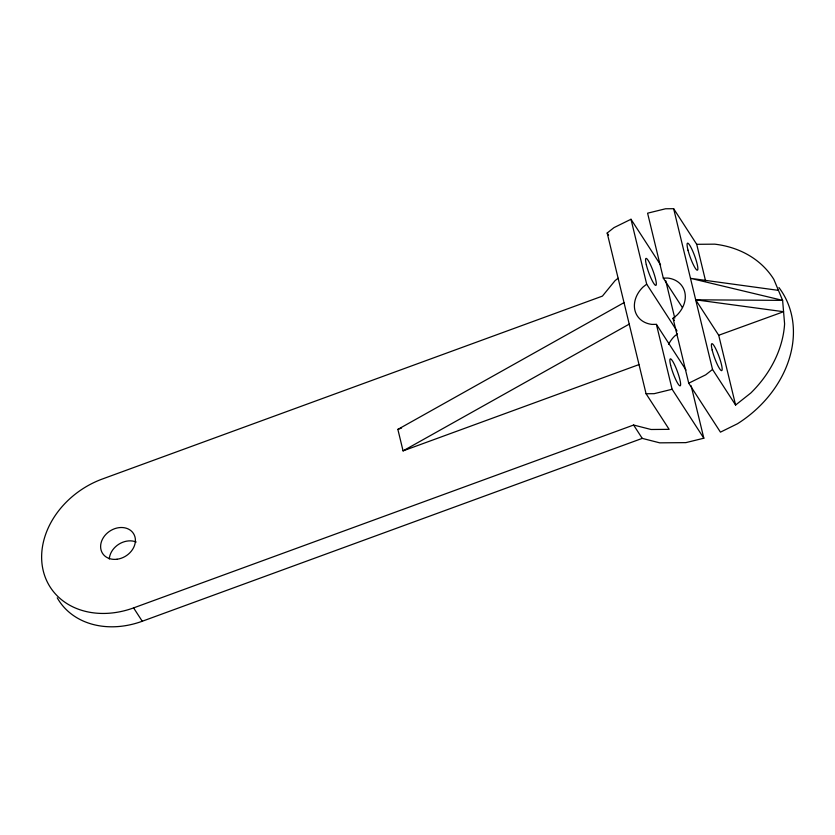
<?xml version="1.0" encoding="UTF-8"?>
<svg xmlns="http://www.w3.org/2000/svg" width="835" height="835" viewBox="0 0 835 835"><rect width="100%" height="100%" fill="white"/><g stroke="black" fill="none" stroke-linecap="round" stroke-linejoin="round"><path stroke-width="1.25" d="M618.109 278.222L615.071 280.633L602.411 296.112L102.413 478.987A80.661 65.036 -32.9 0 0 43.243 570.785A80.661 65.036 -32.9 0 0 133.6 607.901L633.598 425.036L651.081 429.493L669.138 429.347L646.071 393.744L607.181 233.017L613.965 227.642L630.989 219.261L660.589 264.956M630.989 219.261L646.687 284.171L642.887 287.177A26.887 21.679 -32.9 0 0 651.895 324.397L656.404 324.356L686.015 370.041M778.93 287.543A107.558 86.715 -32.9 0 1 737.462 423.762L720.448 432.144L688.729 383.192L673.02 318.281L676.82 315.275A26.887 21.679 -32.9 0 0 667.812 278.065L663.303 278.097L647.595 213.186L665.578 208.771L673.647 208.708L696.714 244.311L705.596 281.019M677.456 333.875L674.607 336.129A26.887 21.679 -32.9 0 0 668.637 344.333M673.647 208.708L712.526 369.435L705.742 374.811L688.729 383.192M712.526 369.435L735.593 405.038L750.78 393.034A107.558 86.715 -32.9 0 0 784.597 323.855L782.614 300.37L773.836 279.37A107.558 86.715 -32.9 0 0 714.76 244.164L696.714 244.311M638.859 364.644L403.065 450.879L397.867 429.388L624.027 302.635M403.065 450.879L629.225 324.126M397.867 429.388L401.531 428.052M57.239 597.818A80.661 65.036 -32.9 0 0 142.253 621.25L642.251 438.385L659.734 442.842L685.859 442.633L703.832 438.218L691.15 385.791M718.716 335.263L783.574 311.716L695.68 299.817L718.716 335.263L735.593 405.038M703.832 438.218L672.112 389.267L654.139 393.682L646.071 393.744M695.68 299.817L782.614 300.37L690.482 278.326L778.439 290.371M663.303 278.097L682.331 307.468M673.02 318.281L674.429 320.452M646.687 284.171L676.997 330.952M607.181 233.017L608.579 235.178M633.598 425.036L642.251 438.385M133.6 607.901L142.253 621.25M665.725 280.696L674.784 318.145M656.404 324.356L672.112 389.267M109.291 559.012A18.37 14.811 -32.9 0 1 136.188 542.009M117.025 559.241A18.37 14.811 -32.9 0 0 133.537 533.628A18.37 14.811 -32.9 0 0 103.457 537.469A18.37 14.811 -32.9 0 0 117.025 559.241M670.63 365.229A14.341 2.307 69.9 0 0 679.951 385.833A14.341 2.307 69.9 0 0 675.15 365.991A14.341 2.307 69.9 0 0 670.63 365.229M646.332 264.779A14.341 2.307 69.9 0 0 655.652 285.382A14.341 2.307 69.9 0 0 650.851 265.53A14.341 2.307 69.9 0 0 646.332 264.779M688.019 250.208A14.341 2.307 69.9 0 0 697.319 270.196A14.341 2.307 69.9 0 0 692.1 249.707A14.341 2.307 69.9 0 0 688.019 250.208M712.172 350.053A14.341 2.307 69.9 0 0 721.492 370.646A14.341 2.307 69.9 0 0 716.68 350.783A14.341 2.307 69.9 0 0 712.172 350.053"/></g></svg>
